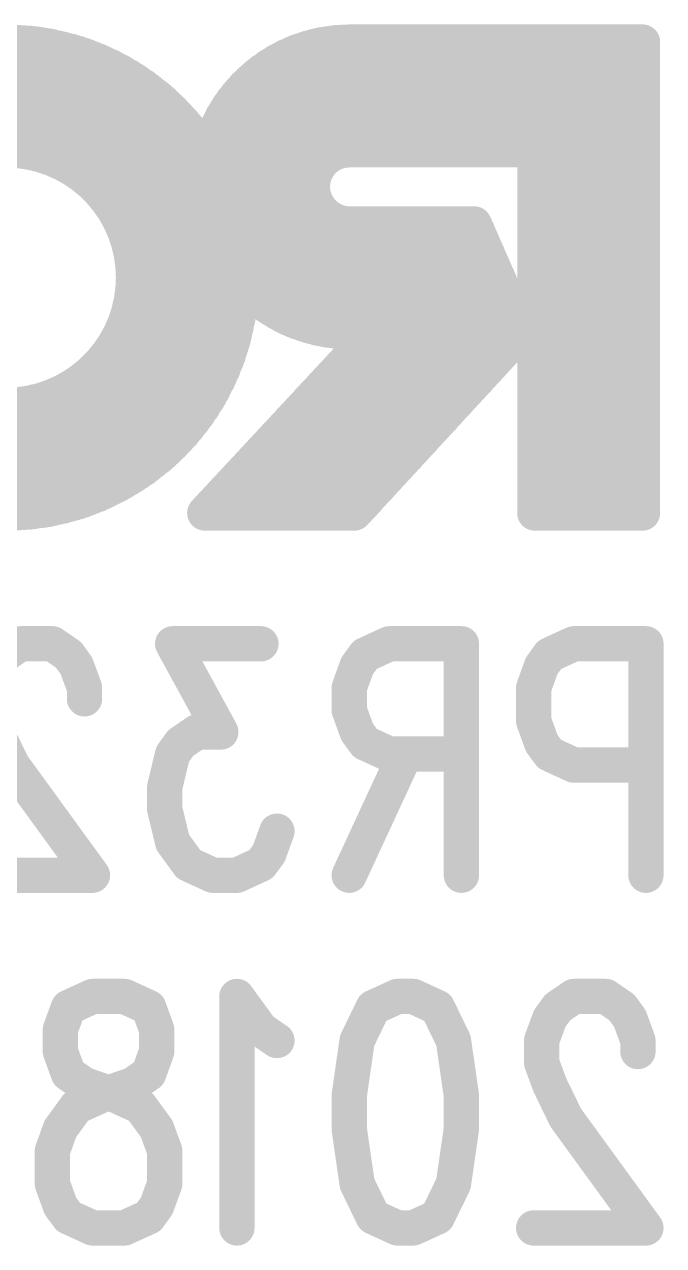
# Model space of a CAD drawing. Extents: x 100 to 134.1, y 89.8 to 141.6.
# Drawn here: x 106.739 to 108.55, y 113.559 to 117.022 of the extents above; entities that cross this region are included whole.
import ezdxf

# ---------------------------------------------------------------- set-up
doc = ezdxf.new("R2010")
doc.units = 0
doc.layers.get('0').update_dxf_attribs({"linetype": 'CONTINUOUS'})
doc.layers.add('SILK-BOTTOM_PHO', color=14, linetype='CONTINUOUS')

# ---------------------------------------------------------------- blocks, each defined once
blk = doc.blocks.new('ROUND_1')
at = {"const_width": 0.050038}
blk.add_lwpolyline([(-0.025018, 0, 1), (0.025018, 0, 1)], format="xyb", close=True, dxfattribs=at)

msp = doc.modelspace()

# ---------------------------------------------------------------- linework, layer by layer
at = {"layer": 'SILK-BOTTOM_PHO', "const_width": 0.100076}
for points in [[(106.81462, 116.959126), (106.55681, 116.959126)], [(106.6927, 116.971826), (106.6927, 116.66601)], [(106.706924, 116.971064), (106.706924, 116.66601)], [(106.721148, 116.970302), (106.721148, 116.664486)], [(106.735118, 116.96954), (106.735118, 116.662962)], [(106.749342, 116.968778), (106.749342, 116.660676)], [(106.763566, 116.967), (106.763566, 116.658136)], [(106.777536, 116.965476), (106.777536, 116.655088)], [(106.79176, 116.96319), (106.79176, 116.650262)], [(106.805984, 116.960904), (106.805984, 116.646452)], [(106.820208, 116.957602), (106.820208, 116.640864)], [(106.834178, 116.954554), (106.834178, 116.634768)], [(106.848402, 116.951252), (106.848402, 116.628418)], [(107.527344, 116.948966), (107.527344, 116.17325)], [(107.541568, 116.953792), (107.541568, 116.168678)], [(107.555792, 116.957602), (107.555792, 116.574062)], [(108.490258, 116.959126), (107.55884, 116.959126)], [(107.569762, 116.961666), (107.569762, 116.614956)], [(107.583986, 116.963952), (107.583986, 116.633752)], [(107.59821, 116.966238), (107.59821, 116.646452)], [(107.61218, 116.968778), (107.61218, 116.655088)], [(107.626404, 116.970302), (107.626404, 116.660676)], [(107.640628, 116.971064), (107.640628, 116.664486)], [(107.654598, 116.971064), (107.654598, 116.66601)], [(108.490258, 116.971826), (107.660186, 116.971826)], [(107.668822, 116.971826), (107.668822, 116.666772)], [(107.683046, 116.971826), (107.683046, 116.666772)], [(107.69727, 116.971826), (107.69727, 116.666772)], [(107.71124, 116.971826), (107.71124, 116.666772)], [(107.725464, 116.971826), (107.725464, 116.666772)], [(107.739688, 116.971826), (107.739688, 116.666772)], [(107.753658, 116.971826), (107.753658, 116.666772)], [(107.767882, 116.971826), (107.767882, 116.666772)], [(107.782106, 116.971826), (107.782106, 116.666772)], [(107.796076, 116.971826), (107.796076, 116.666772)], [(107.8103, 116.971826), (107.8103, 116.666772)], [(107.824524, 116.971826), (107.824524, 116.666772)], [(107.838748, 116.971826), (107.838748, 116.666772)], [(107.852718, 116.971826), (107.852718, 116.666772)], [(107.866942, 116.971826), (107.866942, 116.666772)], [(107.881166, 116.971826), (107.881166, 116.666772)], [(107.895136, 116.971826), (107.895136, 116.666772)], [(107.90936, 116.971826), (107.90936, 116.666772)], [(107.923584, 116.971826), (107.923584, 116.666772)], [(107.937554, 116.971826), (107.937554, 116.666772)], [(107.951778, 116.971826), (107.951778, 116.666772)], [(107.966002, 116.971826), (107.966002, 116.666772)], [(107.979972, 116.971826), (107.979972, 116.666772)], [(107.994196, 116.971826), (107.994196, 116.666772)], [(108.00842, 116.971826), (108.00842, 116.666772)], [(108.022644, 116.971826), (108.022644, 116.666772)], [(108.036614, 116.971826), (108.036614, 116.666772)], [(108.050838, 116.971826), (108.050838, 116.666772)], [(108.065062, 116.971826), (108.065062, 116.666772)], [(108.079032, 116.971826), (108.079032, 116.666772)], [(108.093256, 116.971826), (108.093256, 116.666772)], [(108.10748, 116.971826), (108.10748, 116.666772)], [(108.12145, 116.971826), (108.12145, 116.666772)], [(108.135674, 116.971826), (108.135674, 116.666772)], [(108.149898, 116.971826), (108.149898, 116.666772)], [(108.163868, 116.971826), (108.163868, 116.666772)], [(108.178092, 116.971826), (108.178092, 116.666772)], [(108.192316, 116.971826), (108.192316, 115.636548)], [(108.20654, 116.971826), (108.20654, 115.636548)], [(108.22051, 116.971826), (108.22051, 115.636548)], [(108.234734, 116.971826), (108.234734, 115.636548)], [(108.248958, 116.971826), (108.248958, 115.636548)], [(108.262928, 116.971826), (108.262928, 115.636548)], [(108.277152, 116.971826), (108.277152, 115.636548)], [(108.291376, 116.971826), (108.291376, 115.636548)], [(108.305346, 116.971826), (108.305346, 115.636548)], [(108.31957, 116.971826), (108.31957, 115.636548)], [(108.333794, 116.971826), (108.333794, 115.636548)], [(108.347764, 116.971826), (108.347764, 115.636548)], [(108.361988, 116.971826), (108.361988, 115.636548)], [(108.376212, 116.971826), (108.376212, 115.636548)], [(108.390436, 116.971826), (108.390436, 115.636548)], [(108.404406, 116.971826), (108.404406, 115.636548)], [(108.41863, 116.971826), (108.41863, 115.636548)], [(108.432854, 116.971826), (108.432854, 115.636548)], [(108.446824, 116.971826), (108.446824, 115.636548)], [(108.461048, 116.971826), (108.461048, 115.636548)], [(108.475272, 116.971826), (108.475272, 115.636548)], [(108.490258, 116.971826), (108.490258, 115.636548)], [(106.951272, 116.916708), (106.420158, 116.916708)], [(106.915966, 116.930932), (106.455464, 116.930932)], [(106.872786, 116.945156), (106.498644, 116.945156)], [(106.862626, 116.947442), (106.862626, 116.620544)], [(106.876596, 116.943632), (106.876596, 116.61267)], [(106.89082, 116.939568), (106.89082, 116.603272)], [(106.905044, 116.934742), (106.905044, 116.593112)], [(106.919014, 116.929408), (106.919014, 116.581174)], [(106.933238, 116.92382), (106.933238, 116.56949)], [(106.947462, 116.918486), (106.947462, 116.555266)], [(108.490258, 116.916708), (107.454192, 116.916708)], [(107.456732, 116.91747), (107.456732, 116.204746)], [(107.470702, 116.925344), (107.470702, 116.196872)], [(108.490258, 116.930932), (107.481116, 116.930932)], [(107.484926, 116.931694), (107.484926, 116.18976)], [(107.49915, 116.938806), (107.49915, 116.183664)], [(107.513374, 116.944394), (107.513374, 116.178076)], [(108.490258, 116.945156), (107.514136, 116.945156)], [(107.008676, 116.888514), (106.362754, 116.888514)], [(106.982006, 116.902738), (106.389424, 116.902738)], [(106.961432, 116.912136), (106.961432, 116.539518)], [(106.975656, 116.905024), (106.975656, 116.521484)], [(106.98988, 116.897912), (106.98988, 116.501926)], [(107.004104, 116.8908), (107.004104, 116.478304)], [(107.018074, 116.882926), (107.018074, 116.449094)], [(108.490258, 116.888514), (107.411774, 116.888514)], [(107.414314, 116.889276), (107.414314, 116.23294)], [(107.428284, 116.899436), (107.428284, 116.22278)], [(108.490258, 116.902738), (107.431586, 116.902738)], [(107.442508, 116.908834), (107.442508, 116.213382)], [(107.075478, 116.846096), (106.295952, 116.846096)], [(107.055158, 116.86032), (106.316272, 116.86032)], [(107.03306, 116.87429), (106.33837, 116.87429)], [(107.032298, 116.87429), (107.032298, 116.411502)], [(107.046522, 116.865654), (107.046522, 116.343176)], [(107.060492, 116.856256), (107.060492, 115.751356)], [(107.074716, 116.846858), (107.074716, 115.760754)], [(108.490258, 116.846096), (107.364022, 116.846096)], [(107.371896, 116.853208), (107.371896, 116.269262)], [(108.490258, 116.86032), (107.378754, 116.86032)], [(107.385866, 116.866416), (107.385866, 116.2558)], [(108.490258, 116.87429), (107.394502, 116.87429)], [(107.40009, 116.878354), (107.40009, 116.244116)], [(107.112562, 116.817648), (106.258868, 116.817648)], [(107.094274, 116.831872), (106.277156, 116.831872)], [(107.08894, 116.835936), (107.08894, 115.771676)], [(107.10291, 116.82476), (107.10291, 115.782852)], [(107.117134, 116.813838), (107.117134, 115.793774)], [(108.490258, 116.817648), (107.339638, 116.817648)], [(107.343448, 116.821712), (107.343448, 116.187474)], [(108.490258, 116.831872), (107.351322, 116.831872)], [(107.357672, 116.838222), (107.357672, 116.284248)], [(107.143804, 116.789454), (106.227626, 116.789454)], [(107.129072, 116.803678), (106.242358, 116.803678)], [(107.131358, 116.801392), (107.131358, 115.80622)], [(107.145582, 116.78793), (107.145582, 115.819682)], [(107.315254, 116.783104), (107.315254, 116.08054)], [(108.490258, 116.789454), (107.318302, 116.789454)], [(108.490258, 116.803678), (107.328462, 116.803678)], [(107.329478, 116.803678), (107.329478, 116.125498)], [(107.18546, 116.747036), (106.18597, 116.747036)], [(107.172252, 116.76126), (106.199178, 116.76126)], [(107.15879, 116.77523), (106.21264, 116.77523)], [(107.159552, 116.774468), (107.159552, 115.833144)], [(107.173776, 116.759736), (107.173776, 115.847876)], [(107.188, 116.743988), (107.188, 115.863624)], [(108.490258, 116.747036), (107.293918, 116.747036)], [(108.490258, 116.76126), (107.30103, 116.76126)], [(107.30103, 116.759736), (107.30103, 116.04371)], [(108.490258, 116.77523), (107.309666, 116.77523)], [(107.209082, 116.718842), (106.162348, 116.718842)], [(107.197398, 116.732812), (106.174032, 116.732812)], [(107.20197, 116.727478), (107.20197, 115.880134)], [(107.216194, 116.70919), (107.216194, 115.898168)], [(108.490258, 116.718842), (107.28071, 116.718842)], [(108.490258, 116.732812), (107.286806, 116.732812)], [(107.286806, 116.731288), (107.286806, 116.012976)], [(107.239816, 116.676424), (106.131614, 116.676424)], [(107.230418, 116.690394), (106.141012, 116.690394)], [(107.220004, 116.704618), (106.151172, 116.704618)], [(107.230418, 116.690394), (107.230418, 115.917218)], [(108.490258, 116.676424), (107.265724, 116.676424)], [(108.490258, 116.690394), (107.270296, 116.690394)], [(107.272836, 116.695982), (107.272836, 115.985544)], [(108.490258, 116.704618), (107.275122, 116.704618)], [(107.249214, 116.6622), (106.743754, 116.6622)], [(107.599734, 116.647976), (106.801158, 116.647976)], [(107.244388, 116.669312), (107.244388, 115.937538)], [(107.258612, 116.647214), (107.258612, 115.960398)], [(107.62869, 116.6622), (107.26166, 116.6622)], [(108.185204, 116.666772), (107.660186, 116.666772)], [(108.185204, 116.666772), (108.185204, 115.636548)], [(108.490258, 116.6622), (108.185204, 116.6622)], [(108.490258, 116.647976), (108.185204, 116.647976)], [(107.583224, 116.633752), (106.836718, 116.633752)], [(107.572302, 116.619782), (106.86415, 116.619782)], [(107.564428, 116.605558), (106.887772, 116.605558)], [(108.490258, 116.633752), (108.185204, 116.633752)], [(108.490258, 116.619782), (108.185204, 116.619782)], [(108.490258, 116.605558), (108.185204, 116.605558)], [(107.55884, 116.591334), (106.90733, 116.591334)], [(107.555792, 116.577364), (106.92384, 116.577364)], [(108.490258, 116.591334), (108.185204, 116.591334)], [(108.490258, 116.577364), (108.185204, 116.577364)], [(107.55503, 116.56314), (106.939588, 116.56314)], [(107.55503, 116.548916), (106.952796, 116.548916)], [(107.558078, 116.534946), (106.965496, 116.534946)], [(107.555792, 116.548154), (107.555792, 116.164614)], [(108.490258, 116.56314), (108.185204, 116.56314)], [(108.490258, 116.548916), (108.185204, 116.548916)], [(108.490258, 116.534946), (108.185204, 116.534946)], [(107.56265, 116.520722), (106.976418, 116.520722)], [(107.569762, 116.506498), (106.986832, 116.506498)], [(107.569762, 116.50726), (107.569762, 116.160804)], [(108.490258, 116.520722), (108.185204, 116.520722)], [(108.490258, 116.506498), (108.185204, 116.506498)], [(107.580176, 116.492528), (106.995468, 116.492528)], [(107.59567, 116.478304), (107.004104, 116.478304)], [(107.620054, 116.46408), (107.010962, 116.46408)], [(107.583986, 116.488464), (107.583986, 116.158518)], [(107.59821, 116.476018), (107.59821, 116.155216)], [(107.61218, 116.467382), (107.61218, 116.153692)], [(108.490258, 116.492528), (108.185204, 116.492528)], [(108.490258, 116.478304), (108.185204, 116.478304)], [(108.490258, 116.46408), (108.185204, 116.46408)], [(108.016294, 116.449856), (107.017312, 116.449856)], [(108.022644, 116.435886), (107.023662, 116.435886)], [(107.626404, 116.461794), (107.626404, 116.152168)], [(107.640628, 116.45773), (107.640628, 116.151406)], [(107.654598, 116.456206), (107.654598, 116.151406)], [(108.012992, 116.456206), (107.660186, 116.456206)], [(107.668822, 116.456206), (107.668822, 116.150644)], [(107.683046, 116.456206), (107.683046, 116.151406)], [(107.69727, 116.456206), (107.69727, 116.152168)], [(107.71124, 116.456206), (107.71124, 116.153692)], [(107.725464, 116.456206), (107.725464, 116.155978)], [(107.739688, 116.456206), (107.739688, 115.707414)], [(107.753658, 116.456206), (107.753658, 115.722908)], [(107.767882, 116.456206), (107.767882, 115.737894)], [(107.782106, 116.456206), (107.782106, 115.753642)], [(107.796076, 116.456206), (107.796076, 115.768628)], [(107.8103, 116.456206), (107.8103, 115.784376)], [(107.824524, 116.456206), (107.824524, 115.799362)], [(107.838748, 116.456206), (107.838748, 115.814856)], [(107.852718, 116.456206), (107.852718, 115.830604)], [(107.866942, 116.456206), (107.866942, 115.84559)], [(107.881166, 116.456206), (107.881166, 115.861338)], [(107.895136, 116.456206), (107.895136, 115.876324)], [(107.90936, 116.456206), (107.90936, 115.892072)], [(107.923584, 116.456206), (107.923584, 115.906804)], [(107.937554, 116.456206), (107.937554, 115.922552)], [(107.951778, 116.456206), (107.951778, 115.9383)], [(107.966002, 116.456206), (107.966002, 115.953286)], [(107.979972, 116.456206), (107.979972, 115.969034)], [(107.994196, 116.456206), (107.994196, 115.98402)], [(108.00842, 116.456206), (108.00842, 115.999768)], [(108.012992, 116.456206), (108.147358, 116.150644)], [(108.022644, 116.435886), (108.022644, 116.0145)], [(108.490258, 116.449856), (108.185204, 116.449856)], [(108.490258, 116.435886), (108.185204, 116.435886)], [(108.027978, 116.421662), (107.028234, 116.421662)], [(108.034328, 116.407438), (107.03306, 116.407438)], [(108.036614, 116.403628), (108.036614, 116.030248)], [(108.490258, 116.421662), (108.185204, 116.421662)], [(108.490258, 116.407438), (108.185204, 116.407438)], [(108.040678, 116.393468), (107.037124, 116.393468)], [(108.046774, 116.379244), (107.040172, 116.379244)], [(108.053124, 116.36502), (107.04322, 116.36502)], [(108.050838, 116.37137), (108.050838, 116.045234)], [(108.490258, 116.393468), (108.185204, 116.393468)], [(108.490258, 116.379244), (108.185204, 116.379244)], [(108.490258, 116.36502), (108.185204, 116.36502)], [(108.059474, 116.35105), (107.044744, 116.35105)], [(108.065824, 116.336826), (107.046522, 116.336826)], [(108.065062, 116.339112), (108.065062, 116.060982)], [(108.490258, 116.35105), (108.185204, 116.35105)], [(108.490258, 116.336826), (108.185204, 116.336826)], [(108.07192, 116.322602), (107.048046, 116.322602)], [(108.07827, 116.308632), (107.048046, 116.308632)], [(108.08462, 116.294408), (107.048046, 116.294408)], [(108.079032, 116.306854), (108.079032, 116.07673)], [(108.490258, 116.322602), (108.185204, 116.322602)], [(108.490258, 116.308632), (108.185204, 116.308632)], [(108.490258, 116.294408), (108.185204, 116.294408)], [(107.352084, 116.26596), (107.046522, 116.26596)], [(107.046522, 116.265198), (107.046522, 115.741958)], [(107.352846, 116.280184), (107.047284, 116.280184)], [(108.090208, 116.280184), (107.361482, 116.280184)], [(108.096304, 116.26596), (107.374944, 116.26596)], [(108.093256, 116.273834), (108.093256, 116.091716)], [(108.490258, 116.280184), (108.185204, 116.280184)], [(108.490258, 116.26596), (108.185204, 116.26596)], [(107.348274, 116.223542), (107.03941, 116.223542)], [(107.349798, 116.237766), (107.041696, 116.237766)], [(107.351322, 116.25199), (107.043982, 116.25199)], [(108.102654, 116.25199), (107.390692, 116.25199)], [(108.109004, 116.237766), (107.407964, 116.237766)], [(108.115354, 116.223542), (107.42676, 116.223542)], [(108.10748, 116.24183), (108.10748, 116.10721)], [(108.490258, 116.25199), (108.185204, 116.25199)], [(108.490258, 116.237766), (108.185204, 116.237766)], [(108.490258, 116.223542), (108.185204, 116.223542)], [(107.34421, 116.195348), (107.031536, 116.195348)], [(107.032298, 116.196872), (107.032298, 115.733322)], [(107.34675, 116.209572), (107.035346, 116.209572)], [(108.12145, 116.209572), (107.44962, 116.209572)], [(108.1278, 116.195348), (107.474766, 116.195348)], [(108.12145, 116.209572), (108.12145, 116.122196)], [(108.490258, 116.209572), (108.185204, 116.209572)], [(108.490258, 116.195348), (108.185204, 116.195348)], [(107.335574, 116.15293), (107.015026, 116.15293)], [(107.018074, 116.158518), (107.018074, 115.724686)], [(107.338876, 116.167154), (107.021376, 116.167154)], [(107.341924, 116.181124), (107.02671, 116.181124)], [(107.734862, 116.157502), (107.249976, 115.636548)], [(108.13415, 116.181124), (107.506262, 116.181124)], [(108.1405, 116.167154), (107.547156, 116.167154)], [(107.698794, 116.15293), (107.623356, 116.15293)], [(108.145834, 116.15293), (107.729274, 116.15293)], [(108.135674, 116.177314), (108.135674, 116.137944)], [(108.490258, 116.181124), (108.185204, 116.181124)], [(108.490258, 116.167154), (108.185204, 116.167154)], [(108.490258, 116.15293), (108.185204, 116.15293)], [(107.328462, 116.124482), (107.000802, 116.124482)], [(107.004104, 116.13007), (107.004104, 115.716812)], [(107.332526, 116.138706), (107.007914, 116.138706)], [(108.147358, 116.150644), (107.673648, 115.636548)], [(108.123228, 116.124482), (107.703366, 116.124482)], [(107.71124, 116.132356), (107.71124, 115.67668)], [(108.135674, 116.138706), (107.716828, 116.138706)], [(107.725464, 116.147342), (107.725464, 115.692428)], [(108.490258, 116.138706), (108.185204, 116.138706)], [(108.490258, 116.124482), (108.185204, 116.124482)], [(106.975656, 116.086128), (106.975656, 115.702588)], [(107.319826, 116.096288), (106.982768, 116.096288)], [(106.98988, 116.106448), (106.98988, 115.7097)], [(107.324652, 116.110512), (106.992166, 116.110512)], [(107.668822, 116.08689), (107.668822, 115.636548)], [(108.096304, 116.096288), (107.676696, 116.096288)], [(107.683046, 116.101876), (107.683046, 115.645946)], [(108.109766, 116.110512), (107.690158, 116.110512)], [(107.69727, 116.116862), (107.69727, 115.660932)], [(108.490258, 116.110512), (108.185204, 116.110512)], [(108.490258, 116.096288), (108.185204, 116.096288)], [(107.304332, 116.05387), (106.947462, 116.05387)], [(106.947462, 116.053108), (106.947462, 115.689126)], [(107.310428, 116.068094), (106.96067, 116.068094)], [(106.961432, 116.068094), (106.961432, 115.695476)], [(107.315254, 116.082064), (106.971846, 116.082064)], [(108.05795, 116.05387), (107.637326, 116.05387)], [(107.640628, 116.056156), (107.640628, 115.636548)], [(108.070396, 116.068094), (107.650788, 116.068094)], [(107.654598, 116.071142), (107.654598, 115.636548)], [(108.083858, 116.082064), (107.66425, 116.082064)], [(108.490258, 116.082064), (108.185204, 116.082064)], [(108.490258, 116.068094), (108.185204, 116.068094)], [(108.490258, 116.05387), (108.185204, 116.05387)], [(106.905044, 116.015262), (106.905044, 115.672616)], [(107.292394, 116.025676), (106.91749, 116.025676)], [(106.919014, 116.026438), (106.919014, 115.678204)], [(107.298744, 116.039646), (106.933238, 116.039646)], [(106.933238, 116.038884), (106.933238, 115.683792)], [(108.032042, 116.025676), (107.611418, 116.025676)], [(107.61218, 116.025676), (107.61218, 115.636548)], [(108.044488, 116.039646), (107.62488, 116.039646)], [(107.626404, 116.041424), (107.626404, 115.636548)], [(108.490258, 116.039646), (108.185204, 116.039646)], [(108.490258, 116.025676), (108.185204, 116.025676)], [(106.848402, 115.979956), (106.848402, 115.656106)], [(107.271312, 115.983258), (106.85399, 115.983258)], [(106.862626, 115.987068), (106.862626, 115.66017)], [(106.876596, 115.995704), (106.876596, 115.66398)], [(107.27817, 115.997228), (106.878374, 115.997228)], [(106.89082, 116.005102), (106.89082, 115.668044)], [(107.285282, 116.011452), (106.899456, 116.011452)], [(107.569762, 115.979956), (107.569762, 115.636548)], [(107.992672, 115.983258), (107.572302, 115.983258)], [(107.583986, 115.994942), (107.583986, 115.636548)], [(108.005118, 115.997228), (107.584748, 115.997228)], [(108.01858, 116.011452), (107.59821, 116.011452)], [(107.59821, 116.01069), (107.59821, 115.636548)], [(108.490258, 116.011452), (108.185204, 116.011452)], [(108.490258, 115.997228), (108.185204, 115.997228)], [(108.490258, 115.983258), (108.185204, 115.983258)], [(106.749342, 115.946936), (106.749342, 115.638834)], [(106.763566, 115.950238), (106.763566, 115.640612)], [(106.777536, 115.953286), (106.777536, 115.642898)], [(107.254802, 115.95481), (106.782362, 115.95481)], [(106.79176, 115.957096), (106.79176, 115.644422)], [(106.805984, 115.961922), (106.805984, 115.646708)], [(106.820208, 115.96751), (106.820208, 115.65001)], [(107.263438, 115.969034), (106.823256, 115.969034)], [(106.834178, 115.972844), (106.834178, 115.653058)], [(107.541568, 115.949476), (107.541568, 115.636548)], [(107.966764, 115.95481), (107.545378, 115.95481)], [(107.555792, 115.96497), (107.555792, 115.636548)], [(107.97921, 115.969034), (107.55884, 115.969034)], [(108.490258, 115.969034), (108.185204, 115.969034)], [(108.490258, 115.95481), (108.185204, 115.95481)], [(107.24515, 115.940586), (106.125264, 115.940586)], [(107.235752, 115.926616), (106.134916, 115.926616)], [(107.226354, 115.912392), (106.145076, 115.912392)], [(106.6927, 115.941602), (106.6927, 115.636548)], [(106.706924, 115.942364), (106.706924, 115.636548)], [(106.721148, 115.943126), (106.721148, 115.63731)], [(106.735118, 115.94465), (106.735118, 115.638072)], [(107.927394, 115.912392), (107.506262, 115.912392)], [(107.513374, 115.919504), (107.513374, 115.636548)], [(107.940856, 115.926616), (107.51947, 115.926616)], [(107.527344, 115.93449), (107.527344, 115.636548)], [(107.953302, 115.940586), (107.532932, 115.940586)], [(108.490258, 115.940586), (108.185204, 115.940586)], [(108.490258, 115.926616), (108.185204, 115.926616)], [(108.490258, 115.912392), (108.185204, 115.912392)], [(107.215432, 115.898168), (106.155236, 115.898168)], [(107.20451, 115.884198), (106.16692, 115.884198)], [(107.901486, 115.884198), (107.480354, 115.884198)], [(107.484926, 115.88877), (107.484926, 115.636548)], [(107.914948, 115.898168), (107.4928, 115.898168)], [(107.49915, 115.903756), (107.49915, 115.636548)], [(108.490258, 115.898168), (108.185204, 115.898168)], [(108.490258, 115.884198), (108.185204, 115.884198)], [(107.192572, 115.869974), (106.178858, 115.869974)], [(107.180126, 115.85575), (106.190542, 115.85575)], [(107.167426, 115.84178), (106.204004, 115.84178)], [(107.862116, 115.84178), (107.440984, 115.84178)], [(107.442508, 115.843304), (107.442508, 115.636548)], [(107.875578, 115.85575), (107.45343, 115.85575)], [(107.456732, 115.85829), (107.456732, 115.636548)], [(107.888024, 115.869974), (107.466892, 115.869974)], [(107.470702, 115.873022), (107.470702, 115.636548)], [(108.490258, 115.869974), (108.185204, 115.869974)], [(108.490258, 115.85575), (108.185204, 115.85575)], [(108.490258, 115.84178), (108.185204, 115.84178)], [(107.153202, 115.827556), (106.217974, 115.827556)], [(107.13847, 115.813332), (106.23296, 115.813332)], [(107.836208, 115.813332), (107.414314, 115.813332)], [(107.414314, 115.81257), (107.414314, 115.636548)], [(107.84967, 115.827556), (107.427522, 115.827556)], [(107.428284, 115.827556), (107.428284, 115.636548)], [(108.490258, 115.827556), (108.185204, 115.827556)], [(108.490258, 115.813332), (108.185204, 115.813332)], [(107.122722, 115.799362), (106.248708, 115.799362)], [(107.10545, 115.785138), (106.26598, 115.785138)], [(107.385866, 115.781836), (107.385866, 115.636548)], [(107.8103, 115.785138), (107.388406, 115.785138)], [(107.40009, 115.796822), (107.40009, 115.636548)], [(107.823762, 115.799362), (107.400852, 115.799362)], [(108.490258, 115.799362), (108.185204, 115.799362)], [(108.490258, 115.785138), (108.185204, 115.785138)], [(107.087416, 115.770914), (106.284014, 115.770914)], [(107.067604, 115.75669), (106.303826, 115.75669)], [(107.046522, 115.74272), (106.324146, 115.74272)], [(107.77093, 115.74272), (107.349036, 115.74272)], [(107.357672, 115.751356), (107.357672, 115.636548)], [(107.784392, 115.75669), (107.361482, 115.75669)], [(107.371896, 115.767104), (107.371896, 115.636548)], [(107.797092, 115.770914), (107.374944, 115.770914)], [(108.490258, 115.770914), (108.185204, 115.770914)], [(108.490258, 115.75669), (108.185204, 115.75669)], [(108.490258, 115.74272), (108.185204, 115.74272)], [(107.023662, 115.728496), (106.347768, 115.728496)], [(106.998516, 115.714272), (106.372914, 115.714272)], [(107.315254, 115.705636), (107.315254, 115.636548)], [(107.745022, 115.714272), (107.322366, 115.714272)], [(107.329478, 115.721384), (107.329478, 115.636548)], [(107.758484, 115.728496), (107.335574, 115.728496)], [(107.343448, 115.73637), (107.343448, 115.636548)], [(108.490258, 115.728496), (108.185204, 115.728496)], [(108.490258, 115.714272), (108.185204, 115.714272)], [(106.970322, 115.700302), (106.401108, 115.700302)], [(106.938064, 115.686078), (106.433366, 115.686078)], [(106.900218, 115.671854), (106.471212, 115.671854)], [(107.706668, 115.671854), (107.282996, 115.671854)], [(107.286806, 115.675156), (107.286806, 115.636548)], [(107.719114, 115.686078), (107.296458, 115.686078)], [(107.30103, 115.690904), (107.30103, 115.636548)], [(107.732576, 115.700302), (107.308904, 115.700302)], [(108.490258, 115.700302), (108.185204, 115.700302)], [(108.490258, 115.686078), (108.185204, 115.686078)], [(108.490258, 115.671854), (108.185204, 115.671854)], [(106.852212, 115.657884), (106.519218, 115.657884)], [(106.782362, 115.64366), (106.589068, 115.64366)], [(107.673648, 115.636548), (107.249976, 115.636548)], [(107.679998, 115.64366), (107.257088, 115.64366)], [(107.258612, 115.645184), (107.258612, 115.636548)], [(107.693206, 115.657884), (107.269534, 115.657884)], [(107.272836, 115.66017), (107.272836, 115.636548)], [(108.490258, 115.657884), (108.185204, 115.657884)], [(108.490258, 115.64366), (108.185204, 115.64366)], [(108.490258, 115.636548), (108.185204, 115.636548)], [(106.727244, 115.265708), (106.681778, 115.234466)], [(106.818176, 115.265708), (106.727244, 115.265708)], [(106.863642, 115.234466), (106.818176, 115.265708)], [(107.40898, 115.265708), (107.159044, 115.265708)], [(107.159044, 115.265708), (107.295442, 115.015518)], [(107.772708, 115.265708), (107.704636, 115.234466)], [(107.977178, 115.265708), (107.772708, 115.265708)], [(107.977178, 115.265708), (107.977178, 114.609372)], [(108.29544, 115.265708), (108.227368, 115.234466)], [(108.49991, 115.265708), (108.29544, 115.265708)], [(108.49991, 115.265708), (108.49991, 114.609372)], [(106.886248, 115.203224), (106.863642, 115.234466)], [(107.704636, 115.234466), (107.681776, 115.203224)], [(108.227368, 115.234466), (108.204508, 115.203224)], [(106.909108, 115.14074), (106.886248, 115.203224)], [(107.681776, 115.203224), (107.65917, 115.14074)], [(108.204508, 115.203224), (108.181902, 115.14074)], [(106.909108, 115.109498), (106.909108, 115.14074)], [(107.65917, 115.14074), (107.65917, 115.078002)], [(108.181902, 115.14074), (108.181902, 115.04676)], [(107.65917, 115.078002), (107.681776, 115.015518)], [(108.181902, 115.04676), (108.204508, 114.984276)], [(106.659172, 115.015518), (106.704638, 114.921792)], [(107.22737, 115.015518), (107.181904, 114.984276)], [(107.295442, 115.015518), (107.22737, 115.015518)], [(107.681776, 115.015518), (107.704636, 114.984276)], [(107.181904, 114.984276), (107.159044, 114.953034)], [(107.704636, 114.984276), (107.772708, 114.953034)], [(108.204508, 114.984276), (108.227368, 114.953034)], [(107.159044, 114.953034), (107.136438, 114.859308)], [(107.818174, 114.953034), (107.65917, 114.609372)], [(107.772708, 114.953034), (107.977178, 114.953034)], [(108.227368, 114.953034), (108.29544, 114.921792)], [(106.704638, 114.921792), (106.931714, 114.609372)], [(108.29544, 114.921792), (108.49991, 114.921792)], [(107.136438, 114.859308), (107.136438, 114.796824)], [(107.136438, 114.796824), (107.159044, 114.703098)], [(107.43184, 114.671856), (107.454446, 114.73434)], [(107.159044, 114.703098), (107.20451, 114.640614)], [(107.40898, 114.640614), (107.43184, 114.671856)], [(107.20451, 114.640614), (107.272836, 114.609372)], [(107.340908, 114.609372), (107.40898, 114.640614)], [(106.931714, 114.609372), (106.613706, 114.609372)], [(107.272836, 114.609372), (107.340908, 114.609372)], [(106.863642, 114.234468), (106.931714, 114.26571)], [(106.931714, 114.26571), (107.022646, 114.26571)], [(107.022646, 114.26571), (107.090972, 114.234468)], [(107.40898, 114.171984), (107.340908, 114.26571)], [(107.340908, 114.26571), (107.340908, 113.609374)], [(107.727242, 114.234468), (107.795568, 114.26571)], [(107.795568, 114.26571), (107.841034, 114.26571)], [(107.841034, 114.26571), (107.909106, 114.234468)], [(108.29544, 114.26571), (108.249974, 114.234468)], [(108.386372, 114.26571), (108.29544, 114.26571)], [(108.431838, 114.234468), (108.386372, 114.26571)], [(106.840782, 114.171984), (106.863642, 114.234468)], [(107.090972, 114.234468), (107.113578, 114.171984)], [(107.681776, 114.140742), (107.727242, 114.234468)], [(107.909106, 114.234468), (107.954572, 114.140742)], [(108.249974, 114.234468), (108.227368, 114.203226)], [(108.454444, 114.203226), (108.431838, 114.234468)], [(108.227368, 114.203226), (108.204508, 114.140742)], [(108.477304, 114.140742), (108.454444, 114.203226)], [(106.840782, 114.1095), (106.840782, 114.171984)], [(107.113578, 114.171984), (107.113578, 114.1095)], [(107.454446, 114.140742), (107.40898, 114.171984)], [(107.65917, 113.984278), (107.681776, 114.140742)], [(107.954572, 114.140742), (107.977178, 113.984278)], [(108.204508, 114.140742), (108.204508, 114.078004)], [(108.477304, 114.1095), (108.477304, 114.140742)], [(106.863642, 114.046762), (106.840782, 114.1095)], [(107.113578, 114.1095), (107.090972, 114.046762)], [(108.204508, 114.078004), (108.227368, 114.01552)], [(106.909108, 114.01552), (106.863642, 114.046762)], [(107.090972, 114.046762), (107.045506, 114.01552)], [(107.00004, 113.984278), (106.909108, 114.01552)], [(107.045506, 114.01552), (106.954574, 113.984278)], [(108.227368, 114.01552), (108.272834, 113.921794)], [(106.954574, 113.984278), (106.886248, 113.953036)], [(107.068112, 113.953036), (107.00004, 113.984278)], [(107.65917, 113.890552), (107.65917, 113.984278)], [(107.977178, 113.984278), (107.977178, 113.890552)], [(106.886248, 113.953036), (106.840782, 113.890552)], [(107.113578, 113.890552), (107.068112, 113.953036)], [(108.272834, 113.921794), (108.49991, 113.609374)], [(106.840782, 113.890552), (106.818176, 113.828068)], [(107.136438, 113.828068), (107.113578, 113.890552)], [(107.681776, 113.734342), (107.65917, 113.890552)], [(107.977178, 113.890552), (107.954572, 113.734342)], [(106.818176, 113.828068), (106.818176, 113.734342)], [(107.136438, 113.734342), (107.136438, 113.828068)], [(106.818176, 113.734342), (106.840782, 113.671858)], [(107.113578, 113.671858), (107.136438, 113.734342)], [(107.727242, 113.640616), (107.681776, 113.734342)], [(107.954572, 113.734342), (107.909106, 113.640616)], [(106.840782, 113.671858), (106.863642, 113.640616)], [(107.090972, 113.640616), (107.113578, 113.671858)], [(106.863642, 113.640616), (106.931714, 113.609374)], [(107.022646, 113.609374), (107.090972, 113.640616)], [(107.795568, 113.609374), (107.727242, 113.640616)], [(107.909106, 113.640616), (107.841034, 113.609374)], [(106.931714, 113.609374), (107.022646, 113.609374)], [(107.841034, 113.609374), (107.795568, 113.609374)], [(108.49991, 113.609374), (108.181902, 113.609374)]]:
    msp.add_lwpolyline(points, dxfattribs=at)
for points in [[(107.258612, 116.646706, 0.2637611), (106.685588, 116.971318)], [(107.66044, 116.971826, 0.3541647), (107.258612, 116.646452)], [(107.048046, 116.303806, 0.4152423), (106.685588, 116.66601)], [(107.660186, 116.666772, 0.4142136), (107.55503, 116.561616)], [(107.55503, 116.561616, 0.4114035), (107.660186, 116.456206)], [(106.685588, 115.941602, 0.4142152), (107.048046, 116.303806)], [(106.685588, 115.636548, 0.4075421), (107.352846, 116.28882)], [(107.3531, 116.28882, 0.2134243), (107.660186, 116.150804)], [(107.660186, 116.150644, 0.0453372), (107.734578, 116.157402)]]:
    msp.add_lwpolyline(points, format="xyb", dxfattribs=at)

# ---------------------------------------------------------------- block references
at = {"layer": 'SILK-BOTTOM_PHO'}
for p in [(106.6927, 116.971826), (106.706924, 116.971064), (106.721148, 116.970302), (106.735118, 116.96954), (106.749342, 116.968778), (106.763566, 116.967), (106.777536, 116.965476), (106.79176, 116.96319), (106.805984, 116.960904), (106.81462, 116.959126), (106.820208, 116.957602), (106.834178, 116.954554), (106.848402, 116.951252), (107.527344, 116.948966), (107.541568, 116.953792), (107.555792, 116.957602), (107.55884, 116.959126), (107.569762, 116.961666), (107.583986, 116.963952), (107.59821, 116.966238), (107.61218, 116.968778), (107.626404, 116.970302), (107.640628, 116.971064), (107.654598, 116.971064), (107.660186, 116.971826), (107.660186, 116.971826), (107.66044, 116.971826), (107.668822, 116.971826), (107.683046, 116.971826), (107.69727, 116.971826), (107.71124, 116.971826), (107.725464, 116.971826), (107.739688, 116.971826), (107.753658, 116.971826), (107.767882, 116.971826), (107.782106, 116.971826), (107.796076, 116.971826), (107.8103, 116.971826), (107.824524, 116.971826), (107.838748, 116.971826), (107.852718, 116.971826), (107.866942, 116.971826), (107.881166, 116.971826), (107.895136, 116.971826), (107.90936, 116.971826), (107.923584, 116.971826), (107.937554, 116.971826), (107.951778, 116.971826), (107.966002, 116.971826), (107.979972, 116.971826), (107.994196, 116.971826), (108.00842, 116.971826), (108.022644, 116.971826), (108.036614, 116.971826), (108.050838, 116.971826), (108.065062, 116.971826), (108.079032, 116.971826), (108.093256, 116.971826), (108.10748, 116.971826), (108.12145, 116.971826), (108.135674, 116.971826), (108.149898, 116.971826), (108.163868, 116.971826), (108.178092, 116.971826), (108.192316, 116.971826), (108.20654, 116.971826), (108.22051, 116.971826), (108.234734, 116.971826), (108.248958, 116.971826), (108.262928, 116.971826), (108.277152, 116.971826), (108.291376, 116.971826), (108.305346, 116.971826), (108.31957, 116.971826), (108.333794, 116.971826), (108.347764, 116.971826), (108.361988, 116.971826), (108.376212, 116.971826), (108.390436, 116.971826), (108.404406, 116.971826), (108.41863, 116.971826), (108.432854, 116.971826), (108.446824, 116.971826), (108.461048, 116.971826), (108.475272, 116.971826), (108.490258, 116.971826), (108.490258, 116.971826), (108.490258, 116.959126), (106.862626, 116.947442), (106.872786, 116.945156), (106.876596, 116.943632), (106.89082, 116.939568), (106.905044, 116.934742), (106.915966, 116.930932), (106.919014, 116.929408), (106.933238, 116.92382), (106.947462, 116.918486), (106.951272, 116.916708), (107.454192, 116.916708), (107.456732, 116.91747), (107.470702, 116.925344), (107.481116, 116.930932), (107.484926, 116.931694), (107.49915, 116.938806), (107.513374, 116.944394), (107.514136, 116.945156), (108.490258, 116.945156), (108.490258, 116.930932), (108.490258, 116.916708), (106.961432, 116.912136), (106.975656, 116.905024), (106.982006, 116.902738), (106.98988, 116.897912), (107.004104, 116.8908), (107.008676, 116.888514), (107.018074, 116.882926), (107.411774, 116.888514), (107.414314, 116.889276), (107.428284, 116.899436), (107.431586, 116.902738), (107.442508, 116.908834), (108.490258, 116.902738), (108.490258, 116.888514), (107.032298, 116.87429), (107.03306, 116.87429), (107.046522, 116.865654), (107.055158, 116.86032), (107.060492, 116.856256), (107.074716, 116.846858), (107.075478, 116.846096), (107.364022, 116.846096), (107.371896, 116.853208), (107.378754, 116.86032), (107.385866, 116.866416), (107.394502, 116.87429), (107.40009, 116.878354), (108.490258, 116.87429), (108.490258, 116.86032), (108.490258, 116.846096), (107.08894, 116.835936), (107.094274, 116.831872), (107.10291, 116.82476), (107.112562, 116.817648), (107.117134, 116.813838), (107.339638, 116.817648), (107.343448, 116.821712), (107.351322, 116.831872), (107.357672, 116.838222), (108.490258, 116.831872), (108.490258, 116.817648), (107.129072, 116.803678), (107.131358, 116.801392), (107.143804, 116.789454), (107.145582, 116.78793), (107.315254, 116.783104), (107.318302, 116.789454), (107.328462, 116.803678), (107.329478, 116.803678), (108.490258, 116.803678), (108.490258, 116.789454), (107.15879, 116.77523), (107.159552, 116.774468), (107.172252, 116.76126), (107.173776, 116.759736), (107.18546, 116.747036), (107.188, 116.743988), (107.293918, 116.747036), (107.30103, 116.76126), (107.30103, 116.759736), (107.309666, 116.77523), (108.490258, 116.77523), (108.490258, 116.76126), (108.490258, 116.747036), (107.197398, 116.732812), (107.20197, 116.727478), (107.209082, 116.718842), (107.216194, 116.70919), (107.28071, 116.718842), (107.286806, 116.732812), (107.286806, 116.731288), (108.490258, 116.732812), (108.490258, 116.718842), (107.220004, 116.704618), (107.230418, 116.690394), (107.230418, 116.690394), (107.239816, 116.676424), (107.265724, 116.676424), (107.270296, 116.690394), (107.272836, 116.695982), (107.275122, 116.704618), (108.490258, 116.704618), (108.490258, 116.690394), (108.490258, 116.676424), (106.6927, 116.66601), (106.706924, 116.66601), (106.721148, 116.664486), (106.735118, 116.662962), (106.743754, 116.6622), (106.749342, 116.660676), (106.763566, 116.658136), (106.777536, 116.655088), (106.79176, 116.650262), (106.801158, 116.647976), (106.805984, 116.646452), (106.820208, 116.640864), (107.244388, 116.669312), (107.249214, 116.6622), (107.258612, 116.647214), (107.258612, 116.646706), (107.258612, 116.646452), (107.258612, 116.646452), (107.26166, 116.6622), (107.59821, 116.646452), (107.599734, 116.647976), (107.61218, 116.655088), (107.626404, 116.660676), (107.62869, 116.6622), (107.640628, 116.664486), (107.654598, 116.66601), (107.660186, 116.666772), (107.660186, 116.666772), (107.660186, 116.666772), (107.668822, 116.666772), (107.683046, 116.666772), (107.69727, 116.666772), (107.71124, 116.666772), (107.725464, 116.666772), (107.739688, 116.666772), (107.753658, 116.666772), (107.767882, 116.666772), (107.782106, 116.666772), (107.796076, 116.666772), (107.8103, 116.666772), (107.824524, 116.666772), (107.838748, 116.666772), (107.852718, 116.666772), (107.866942, 116.666772), (107.881166, 116.666772), (107.895136, 116.666772), (107.90936, 116.666772), (107.923584, 116.666772), (107.937554, 116.666772), (107.951778, 116.666772), (107.966002, 116.666772), (107.979972, 116.666772), (107.994196, 116.666772), (108.00842, 116.666772), (108.022644, 116.666772), (108.036614, 116.666772), (108.050838, 116.666772), (108.065062, 116.666772), (108.079032, 116.666772), (108.093256, 116.666772), (108.10748, 116.666772), (108.12145, 116.666772), (108.135674, 116.666772), (108.149898, 116.666772), (108.163868, 116.666772), (108.178092, 116.666772), (108.185204, 116.666772), (108.185204, 116.666772), (108.185204, 116.6622), (108.185204, 116.647976), (108.490258, 116.6622), (108.490258, 116.647976), (106.834178, 116.634768), (106.836718, 116.633752), (106.848402, 116.628418), (106.862626, 116.620544), (106.86415, 116.619782), (106.876596, 116.61267), (106.887772, 116.605558), (106.89082, 116.603272), (107.564428, 116.605558), (107.569762, 116.614956), (107.572302, 116.619782), (107.583224, 116.633752), (107.583986, 116.633752), (108.185204, 116.633752), (108.185204, 116.619782), (108.185204, 116.605558), (108.490258, 116.633752), (108.490258, 116.619782), (108.490258, 116.605558), (106.905044, 116.593112), (106.90733, 116.591334), (106.919014, 116.581174), (106.92384, 116.577364), (106.933238, 116.56949), (107.555792, 116.577364), (107.555792, 116.574062), (107.55884, 116.591334), (108.185204, 116.591334), (108.185204, 116.577364), (108.490258, 116.591334), (108.490258, 116.577364), (106.939588, 116.56314), (106.947462, 116.555266), (106.952796, 116.548916), (106.961432, 116.539518), (106.965496, 116.534946), (107.55503, 116.56314), (107.55503, 116.561616), (107.55503, 116.561616), (107.55503, 116.548916), (107.555792, 116.548154), (107.558078, 116.534946), (108.185204, 116.56314), (108.185204, 116.548916), (108.185204, 116.534946), (108.490258, 116.56314), (108.490258, 116.548916), (108.490258, 116.534946), (106.975656, 116.521484), (106.976418, 116.520722), (106.986832, 116.506498), (106.98988, 116.501926), (107.56265, 116.520722), (107.569762, 116.50726), (107.569762, 116.506498), (108.185204, 116.520722), (108.185204, 116.506498), (108.490258, 116.520722), (108.490258, 116.506498), (106.995468, 116.492528), (107.004104, 116.478304), (107.004104, 116.478304), (107.010962, 116.46408), (107.580176, 116.492528), (107.583986, 116.488464), (107.59567, 116.478304), (107.59821, 116.476018), (107.61218, 116.467382), (107.620054, 116.46408), (108.185204, 116.492528), (108.185204, 116.478304), (108.185204, 116.46408), (108.490258, 116.492528), (108.490258, 116.478304), (108.490258, 116.46408), (107.017312, 116.449856), (107.018074, 116.449094), (107.023662, 116.435886), (107.626404, 116.461794), (107.640628, 116.45773), (107.654598, 116.456206), (107.660186, 116.456206), (107.660186, 116.456206), (107.668822, 116.456206), (107.683046, 116.456206), (107.69727, 116.456206), (107.71124, 116.456206), (107.725464, 116.456206), (107.739688, 116.456206), (107.753658, 116.456206), (107.767882, 116.456206), (107.782106, 116.456206), (107.796076, 116.456206), (107.8103, 116.456206), (107.824524, 116.456206), (107.838748, 116.456206), (107.852718, 116.456206), (107.866942, 116.456206), (107.881166, 116.456206), (107.895136, 116.456206), (107.90936, 116.456206), (107.923584, 116.456206), (107.937554, 116.456206), (107.951778, 116.456206), (107.966002, 116.456206), (107.979972, 116.456206), (107.994196, 116.456206), (108.00842, 116.456206), (108.012992, 116.456206), (108.012992, 116.456206), (108.016294, 116.449856), (108.022644, 116.435886), (108.022644, 116.435886), (108.185204, 116.449856), (108.185204, 116.435886), (108.490258, 116.449856), (108.490258, 116.435886), (107.028234, 116.421662), (107.032298, 116.411502), (107.03306, 116.407438), (108.027978, 116.421662), (108.034328, 116.407438), (108.036614, 116.403628), (108.185204, 116.421662), (108.185204, 116.407438), (108.490258, 116.421662), (108.490258, 116.407438), (107.037124, 116.393468), (107.040172, 116.379244), (107.04322, 116.36502), (108.040678, 116.393468), (108.046774, 116.379244), (108.050838, 116.37137), (108.053124, 116.36502), (108.185204, 116.393468), (108.185204, 116.379244), (108.185204, 116.36502), (108.490258, 116.393468), (108.490258, 116.379244), (108.490258, 116.36502), (107.044744, 116.35105), (107.046522, 116.343176), (107.046522, 116.336826), (108.059474, 116.35105), (108.065062, 116.339112), (108.065824, 116.336826), (108.185204, 116.35105), (108.185204, 116.336826), (108.490258, 116.35105), (108.490258, 116.336826), (107.048046, 116.322602), (107.048046, 116.308632), (107.048046, 116.303806), (107.048046, 116.303806), (107.048046, 116.303806), (107.048046, 116.294408), (108.07192, 116.322602), (108.07827, 116.308632), (108.079032, 116.306854), (108.08462, 116.294408), (108.185204, 116.322602), (108.185204, 116.308632), (108.185204, 116.294408), (108.490258, 116.322602), (108.490258, 116.308632), (108.490258, 116.294408), (107.046522, 116.26596), (107.046522, 116.265198), (107.047284, 116.280184), (107.352084, 116.26596), (107.352846, 116.28882), (107.352846, 116.28882), (107.352846, 116.280184), (107.3531, 116.28882), (107.357672, 116.284248), (107.361482, 116.280184), (107.371896, 116.269262), (107.374944, 116.26596), (108.090208, 116.280184), (108.093256, 116.273834), (108.096304, 116.26596), (108.185204, 116.280184), (108.185204, 116.26596), (108.490258, 116.280184), (108.490258, 116.26596), (107.03941, 116.223542), (107.041696, 116.237766), (107.043982, 116.25199), (107.348274, 116.223542), (107.349798, 116.237766), (107.351322, 116.25199), (107.385866, 116.2558), (107.390692, 116.25199), (107.40009, 116.244116), (107.407964, 116.237766), (107.414314, 116.23294), (107.42676, 116.223542), (107.428284, 116.22278), (108.102654, 116.25199), (108.10748, 116.24183), (108.109004, 116.237766), (108.115354, 116.223542), (108.185204, 116.25199), (108.185204, 116.237766), (108.185204, 116.223542), (108.490258, 116.25199), (108.490258, 116.237766), (108.490258, 116.223542), (107.031536, 116.195348), (107.032298, 116.196872), (107.035346, 116.209572), (107.343448, 116.187474), (107.34421, 116.195348), (107.34675, 116.209572), (107.442508, 116.213382), (107.44962, 116.209572), (107.456732, 116.204746), (107.470702, 116.196872), (107.474766, 116.195348), (107.484926, 116.18976), (108.12145, 116.209572), (108.12145, 116.209572), (108.1278, 116.195348), (108.185204, 116.209572), (108.185204, 116.195348), (108.490258, 116.209572), (108.490258, 116.195348), (107.015026, 116.15293), (107.018074, 116.158518), (107.021376, 116.167154), (107.02671, 116.181124), (107.335574, 116.15293), (107.338876, 116.167154), (107.341924, 116.181124), (107.49915, 116.183664), (107.506262, 116.181124), (107.513374, 116.178076), (107.527344, 116.17325), (107.541568, 116.168678), (107.547156, 116.167154), (107.555792, 116.164614), (107.569762, 116.160804), (107.583986, 116.158518), (107.59821, 116.155216), (107.61218, 116.153692), (107.623356, 116.15293), (107.698794, 116.15293), (107.71124, 116.153692), (107.725464, 116.155978), (107.729274, 116.15293), (107.734578, 116.157402), (107.734862, 116.157502), (108.13415, 116.181124), (108.135674, 116.177314), (108.1405, 116.167154), (108.145834, 116.15293), (108.185204, 116.181124), (108.185204, 116.167154), (108.185204, 116.15293), (108.490258, 116.181124), (108.490258, 116.167154), (108.490258, 116.15293), (107.000802, 116.124482), (107.004104, 116.13007), (107.007914, 116.138706), (107.328462, 116.124482), (107.329478, 116.125498), (107.332526, 116.138706), (107.626404, 116.152168), (107.640628, 116.151406), (107.654598, 116.151406), (107.660186, 116.150804), (107.660186, 116.150644), (107.660186, 116.150644), (107.668822, 116.150644), (107.683046, 116.151406), (107.69727, 116.152168), (107.703366, 116.124482), (107.71124, 116.132356), (107.716828, 116.138706), (107.725464, 116.147342), (108.12145, 116.122196), (108.123228, 116.124482), (108.135674, 116.138706), (108.135674, 116.137944), (108.147358, 116.150644), (108.185204, 116.138706), (108.185204, 116.124482), (108.490258, 116.138706), (108.490258, 116.124482), (106.975656, 116.086128), (106.982768, 116.096288), (106.98988, 116.106448), (106.992166, 116.110512), (107.319826, 116.096288), (107.324652, 116.110512), (107.668822, 116.08689), (107.676696, 116.096288), (107.683046, 116.101876), (107.690158, 116.110512), (107.69727, 116.116862), (108.093256, 116.091716), (108.096304, 116.096288), (108.10748, 116.10721), (108.109766, 116.110512), (108.185204, 116.110512), (108.185204, 116.096288), (108.490258, 116.110512), (108.490258, 116.096288), (106.947462, 116.05387), (106.947462, 116.053108), (106.96067, 116.068094), (106.961432, 116.068094), (106.971846, 116.082064), (107.304332, 116.05387), (107.310428, 116.068094), (107.315254, 116.082064), (107.315254, 116.08054), (107.637326, 116.05387), (107.640628, 116.056156), (107.650788, 116.068094), (107.654598, 116.071142), (107.66425, 116.082064), (108.05795, 116.05387), (108.065062, 116.060982), (108.070396, 116.068094), (108.079032, 116.07673), (108.083858, 116.082064), (108.185204, 116.082064), (108.185204, 116.068094), (108.185204, 116.05387), (108.490258, 116.082064), (108.490258, 116.068094), (108.490258, 116.05387), (106.905044, 116.015262), (106.91749, 116.025676), (106.919014, 116.026438), (106.933238, 116.039646), (106.933238, 116.038884), (107.292394, 116.025676), (107.298744, 116.039646), (107.30103, 116.04371), (107.611418, 116.025676), (107.61218, 116.025676), (107.62488, 116.039646), (107.626404, 116.041424), (108.022644, 116.0145), (108.032042, 116.025676), (108.036614, 116.030248), (108.044488, 116.039646), (108.050838, 116.045234), (108.185204, 116.039646), (108.185204, 116.025676), (108.490258, 116.039646), (108.490258, 116.025676), (106.848402, 115.979956), (106.85399, 115.983258), (106.862626, 115.987068), (106.876596, 115.995704), (106.878374, 115.997228), (106.89082, 116.005102), (106.899456, 116.011452), (107.271312, 115.983258), (107.272836, 115.985544), (107.27817, 115.997228), (107.285282, 116.011452), (107.286806, 116.012976), (107.569762, 115.979956), (107.572302, 115.983258), (107.583986, 115.994942), (107.584748, 115.997228), (107.59821, 116.011452), (107.59821, 116.01069), (107.992672, 115.983258), (107.994196, 115.98402), (108.005118, 115.997228), (108.00842, 115.999768), (108.01858, 116.011452), (108.185204, 116.011452), (108.185204, 115.997228), (108.185204, 115.983258), (108.490258, 116.011452), (108.490258, 115.997228), (108.490258, 115.983258), (106.749342, 115.946936), (106.763566, 115.950238), (106.777536, 115.953286), (106.782362, 115.95481), (106.79176, 115.957096), (106.805984, 115.961922), (106.820208, 115.96751), (106.823256, 115.969034), (106.834178, 115.972844), (107.254802, 115.95481), (107.258612, 115.960398), (107.263438, 115.969034), (107.541568, 115.949476), (107.545378, 115.95481), (107.555792, 115.96497), (107.55884, 115.969034), (107.966002, 115.953286), (107.966764, 115.95481), (107.97921, 115.969034), (107.979972, 115.969034), (108.185204, 115.969034), (108.185204, 115.95481), (108.490258, 115.969034), (108.490258, 115.95481), (106.6927, 115.941602), (106.706924, 115.942364), (106.721148, 115.943126), (106.735118, 115.94465), (107.226354, 115.912392), (107.230418, 115.917218), (107.235752, 115.926616), (107.244388, 115.937538), (107.24515, 115.940586), (107.506262, 115.912392), (107.513374, 115.919504), (107.51947, 115.926616), (107.527344, 115.93449), (107.532932, 115.940586), (107.927394, 115.912392), (107.937554, 115.922552), (107.940856, 115.926616), (107.951778, 115.9383), (107.953302, 115.940586), (108.185204, 115.940586), (108.185204, 115.926616), (108.185204, 115.912392), (108.490258, 115.940586), (108.490258, 115.926616), (108.490258, 115.912392), (107.20197, 115.880134), (107.20451, 115.884198), (107.215432, 115.898168), (107.216194, 115.898168), (107.480354, 115.884198), (107.484926, 115.88877), (107.4928, 115.898168), (107.49915, 115.903756), (107.895136, 115.876324), (107.901486, 115.884198), (107.90936, 115.892072), (107.914948, 115.898168), (107.923584, 115.906804), (108.185204, 115.898168), (108.185204, 115.884198), (108.490258, 115.898168), (108.490258, 115.884198), (107.167426, 115.84178), (107.173776, 115.847876), (107.180126, 115.85575), (107.188, 115.863624), (107.192572, 115.869974), (107.440984, 115.84178), (107.442508, 115.843304), (107.45343, 115.85575), (107.456732, 115.85829), (107.466892, 115.869974), (107.470702, 115.873022), (107.862116, 115.84178), (107.866942, 115.84559), (107.875578, 115.85575), (107.881166, 115.861338), (107.888024, 115.869974), (108.185204, 115.869974), (108.185204, 115.85575), (108.185204, 115.84178), (108.490258, 115.869974), (108.490258, 115.85575), (108.490258, 115.84178), (107.131358, 115.80622), (107.13847, 115.813332), (107.145582, 115.819682), (107.153202, 115.827556), (107.159552, 115.833144), (107.414314, 115.813332), (107.414314, 115.81257), (107.427522, 115.827556), (107.428284, 115.827556), (107.836208, 115.813332), (107.838748, 115.814856), (107.84967, 115.827556), (107.852718, 115.830604), (108.185204, 115.827556), (108.185204, 115.813332), (108.490258, 115.827556), (108.490258, 115.813332), (107.08894, 115.771676), (107.10291, 115.782852), (107.10545, 115.785138), (107.117134, 115.793774), (107.122722, 115.799362), (107.385866, 115.781836), (107.388406, 115.785138), (107.40009, 115.796822), (107.400852, 115.799362), (107.8103, 115.785138), (107.8103, 115.784376), (107.823762, 115.799362), (107.824524, 115.799362), (108.185204, 115.799362), (108.185204, 115.785138), (108.490258, 115.799362), (108.490258, 115.785138), (107.046522, 115.74272), (107.046522, 115.741958), (107.060492, 115.751356), (107.067604, 115.75669), (107.074716, 115.760754), (107.087416, 115.770914), (107.349036, 115.74272), (107.357672, 115.751356), (107.361482, 115.75669), (107.371896, 115.767104), (107.374944, 115.770914), (107.767882, 115.737894), (107.77093, 115.74272), (107.782106, 115.753642), (107.784392, 115.75669), (107.796076, 115.768628), (107.797092, 115.770914), (108.185204, 115.770914), (108.185204, 115.75669), (108.185204, 115.74272), (108.490258, 115.770914), (108.490258, 115.75669), (108.490258, 115.74272), (106.975656, 115.702588), (106.98988, 115.7097), (106.998516, 115.714272), (107.004104, 115.716812), (107.018074, 115.724686), (107.023662, 115.728496), (107.032298, 115.733322), (107.315254, 115.705636), (107.322366, 115.714272), (107.329478, 115.721384), (107.335574, 115.728496), (107.343448, 115.73637), (107.739688, 115.707414), (107.745022, 115.714272), (107.753658, 115.722908), (107.758484, 115.728496), (108.185204, 115.728496), (108.185204, 115.714272), (108.490258, 115.728496), (108.490258, 115.714272), (106.89082, 115.668044), (106.900218, 115.671854), (106.905044, 115.672616), (106.919014, 115.678204), (106.933238, 115.683792), (106.938064, 115.686078), (106.947462, 115.689126), (106.961432, 115.695476), (106.970322, 115.700302), (107.282996, 115.671854), (107.286806, 115.675156), (107.296458, 115.686078), (107.30103, 115.690904), (107.308904, 115.700302), (107.706668, 115.671854), (107.71124, 115.67668), (107.719114, 115.686078), (107.725464, 115.692428), (107.732576, 115.700302), (108.185204, 115.700302), (108.185204, 115.686078), (108.185204, 115.671854), (108.490258, 115.700302), (108.490258, 115.686078), (108.490258, 115.671854), (106.6927, 115.636548), (106.706924, 115.636548), (106.721148, 115.63731), (106.735118, 115.638072), (106.749342, 115.638834), (106.763566, 115.640612), (106.777536, 115.642898), (106.782362, 115.64366), (106.79176, 115.644422), (106.805984, 115.646708), (106.820208, 115.65001), (106.834178, 115.653058), (106.848402, 115.656106), (106.852212, 115.657884), (106.862626, 115.66017), (106.876596, 115.66398), (107.249976, 115.636548), (107.249976, 115.636548), (107.257088, 115.64366), (107.258612, 115.645184), (107.258612, 115.636548), (107.269534, 115.657884), (107.272836, 115.66017), (107.272836, 115.636548), (107.286806, 115.636548), (107.30103, 115.636548), (107.315254, 115.636548), (107.329478, 115.636548), (107.343448, 115.636548), (107.357672, 115.636548), (107.371896, 115.636548), (107.385866, 115.636548), (107.40009, 115.636548), (107.414314, 115.636548), (107.428284, 115.636548), (107.442508, 115.636548), (107.456732, 115.636548), (107.470702, 115.636548), (107.484926, 115.636548), (107.49915, 115.636548), (107.513374, 115.636548), (107.527344, 115.636548), (107.541568, 115.636548), (107.555792, 115.636548), (107.569762, 115.636548), (107.583986, 115.636548), (107.59821, 115.636548), (107.61218, 115.636548), (107.626404, 115.636548), (107.640628, 115.636548), (107.654598, 115.636548), (107.668822, 115.636548), (107.673648, 115.636548), (107.679998, 115.64366), (107.683046, 115.645946), (107.693206, 115.657884), (107.69727, 115.660932), (108.185204, 115.657884), (108.185204, 115.64366), (108.185204, 115.636548), (108.185204, 115.636548), (108.192316, 115.636548), (108.20654, 115.636548), (108.22051, 115.636548), (108.234734, 115.636548), (108.248958, 115.636548), (108.262928, 115.636548), (108.277152, 115.636548), (108.291376, 115.636548), (108.305346, 115.636548), (108.31957, 115.636548), (108.333794, 115.636548), (108.347764, 115.636548), (108.361988, 115.636548), (108.376212, 115.636548), (108.390436, 115.636548), (108.404406, 115.636548), (108.41863, 115.636548), (108.432854, 115.636548), (108.446824, 115.636548), (108.461048, 115.636548), (108.475272, 115.636548), (108.490258, 115.657884), (108.490258, 115.64366), (108.490258, 115.636548), (106.727244, 115.265708), (106.818176, 115.265708), (107.159044, 115.265708), (107.40898, 115.265708), (107.772708, 115.265708), (107.977178, 115.265708), (107.977178, 115.265708), (108.29544, 115.265708), (108.49991, 115.265708), (108.49991, 115.265708), (106.863642, 115.234466), (107.704636, 115.234466), (108.227368, 115.234466), (106.886248, 115.203224), (107.681776, 115.203224), (108.204508, 115.203224), (106.909108, 115.14074), (107.65917, 115.14074), (108.181902, 115.14074), (106.909108, 115.109498), (107.65917, 115.078002), (108.181902, 115.04676), (107.22737, 115.015518), (107.295442, 115.015518), (107.681776, 115.015518), (107.181904, 114.984276), (107.704636, 114.984276), (108.204508, 114.984276), (107.159044, 114.953034), (107.772708, 114.953034), (107.818174, 114.953034), (107.977178, 114.953034), (108.227368, 114.953034), (106.704638, 114.921792), (108.29544, 114.921792), (108.49991, 114.921792), (107.136438, 114.859308), (107.136438, 114.796824), (107.454446, 114.73434), (107.159044, 114.703098), (107.43184, 114.671856), (107.20451, 114.640614), (107.40898, 114.640614), (106.931714, 114.609372), (107.272836, 114.609372), (107.340908, 114.609372), (107.65917, 114.609372), (107.977178, 114.609372), (108.49991, 114.609372), (106.931714, 114.26571), (107.022646, 114.26571), (107.022646, 114.26571), (107.340908, 114.26571), (107.795568, 114.26571), (107.841034, 114.26571), (107.841034, 114.26571), (108.29544, 114.26571), (108.386372, 114.26571), (106.863642, 114.234468), (107.090972, 114.234468), (107.727242, 114.234468), (107.909106, 114.234468), (108.249974, 114.234468), (108.431838, 114.234468), (108.227368, 114.203226), (108.454444, 114.203226), (106.840782, 114.171984), (106.840782, 114.171984), (107.113578, 114.171984), (107.40898, 114.171984), (107.454446, 114.140742), (107.681776, 114.140742), (107.954572, 114.140742), (108.204508, 114.140742), (108.477304, 114.140742), (106.840782, 114.1095), (106.840782, 114.1095), (107.113578, 114.1095), (108.204508, 114.078004), (108.477304, 114.1095), (106.863642, 114.046762), (107.090972, 114.046762), (106.909108, 114.01552), (107.045506, 114.01552), (108.227368, 114.01552), (106.954574, 113.984278), (107.00004, 113.984278), (107.65917, 113.984278), (107.977178, 113.984278), (106.886248, 113.953036), (107.068112, 113.953036), (108.272834, 113.921794), (106.840782, 113.890552), (106.840782, 113.890552), (107.113578, 113.890552), (107.65917, 113.890552), (107.977178, 113.890552), (106.818176, 113.828068), (107.136438, 113.828068), (106.818176, 113.734342), (107.136438, 113.734342), (107.681776, 113.734342), (107.954572, 113.734342), (106.840782, 113.671858), (106.840782, 113.671858), (107.113578, 113.671858), (106.863642, 113.640616), (107.090972, 113.640616), (107.727242, 113.640616), (107.909106, 113.640616), (106.931714, 113.609374), (107.022646, 113.609374), (107.340908, 113.609374), (107.795568, 113.609374), (107.841034, 113.609374), (108.181902, 113.609374), (108.49991, 113.609374)]:
    msp.add_blockref('ROUND_1', p, dxfattribs=at)

doc.saveas('drawing.dxf')
